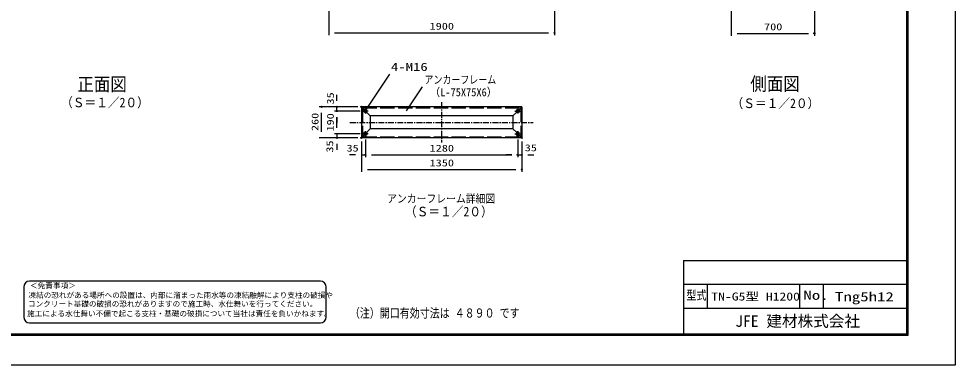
# Model space of a CAD drawing. Units: millimetres, scale not verified. Extents: x -5940 to 5940, y -4200 to 4200.
# Drawn here: x -1938 to 5940, y -4200 to -1289 of the extents above; entities that cross this region are included whole.
import ezdxf
from ezdxf.enums import TextEntityAlignment as Align

# ---------------------------------------------------------------- set-up
doc = ezdxf.new("R2010")
doc.units = ezdxf.units.MM
doc.header["$LTSCALE"] = 20
doc.header["$PDMODE"] = 32
doc.header["$PDSIZE"] = 10
for name, pattern in [('DASHED', [7.5, 6, -1.5]), ('USER6', [4, 2.5, -0.5, 0.5, -0.5]), ('USER7', [50.8, 31.75, -6.35, 6.35, -6.35])]:
    doc.linetypes.add(name, pattern=pattern)
for name, color, linetype, lineweight in [('0-0_WAKU', 7, 'Continuous', 25), ('0-1_0', 7, 'Continuous', 25), ('0-2_1', 7, 'Continuous', 25), ('0-3_EXTCNT-L', 4, 'Continuous', 25), ('0-8_KOUZOU', 7, 'Continuous', 25), ('0-9_CENTER', 2, 'USER6', 25), ('0-A_BOLT', 1, 'USER7', 25), ('0-B_D-TTL-TXT', 2, 'Continuous', 25)]:
    doc.layers.add(name, color=color, linetype=linetype, lineweight=lineweight)
doc.layers.add('0-6_DEFPOINTS', color=7, linetype='Continuous')
doc.styles.add('ＭＳ ゴシック', font='')
doc.styles.get('ＭＳ ゴシック').set_extended_font_data('MS Gothic')

msp = doc.modelspace()

# ---------------------------------------------------------------- linework, layer by layer
at = {"layer": '0-0_WAKU'}
for p, q in [((3653.19, -3320), (3653.19, -3940)), ((3653.19, -3320), (5530, -3320)), ((3653.19, -3520), (5530, -3520)), ((3853.19, -3520), (3853.19, -3720)), ((4630, -3520), (4630, -3720)), ((4830, -3520), (4830, -3720)), ((3653.19, -3720), (5530, -3720))]:
    msp.add_line(p, q, dxfattribs=at)
at = {"layer": '0-0_WAKU', "color": 3}
msp.add_lwpolyline([(-5940, 4200), (5940, 4200), (5940, -4200), (-5940, -4200)], close=True, dxfattribs=at)
at = {"layer": '0-0_WAKU'}
for points in [[(-5540, 3950), (5540, 3950), (5540, -3950), (-5540, -3950)], [(-5537.5, 3947.5), (5537.5, 3947.5), (5537.5, -3947.5), (-5537.5, -3947.5)], [(-5535, 3945), (5535, 3945), (5535, -3945), (-5535, -3945)], [(-5532.5, 3942.5), (5532.5, 3942.5), (5532.5, -3942.5), (-5532.5, -3942.5)], [(-5530, 3940), (5530, 3940), (5530, -3940), (-5530, -3940)]]:
    msp.add_lwpolyline(points, close=True, dxfattribs=at)
at = {"layer": '0-1_0', "color": 1}
for p, q in [((669.26, -863.8), (669.26, -1426.99)), ((2569.26, -863.8), (2569.26, -1426.99)), ((4054.57, -942.8), (4054.57, -1431.99)), ((4754.57, -942.8), (4754.57, -1431.99))]:
    msp.add_line(p, q, dxfattribs=at)
at = {"layer": '0-1_0', "color": 2}
for p, q in [((719.26, -1406.99), (2519.26, -1406.99)), ((4104.57, -1411.99), (4704.57, -1411.99))]:
    msp.add_line(p, q, dxfattribs=at)
at = {"layer": '0-1_0'}
for p, q in [((1181.78, -1754.38), (983.62, -2049.11)), ((1454.68, -1862.29), (1321.13, -2063.08))]:
    msp.add_line(p, q, dxfattribs=at)
at = {"layer": '0-3_EXTCNT-L', "color": 2}
for p, q in [((738.28, -1979.64), (738.28, -1929.64)), ((738.28, -2064.64), (738.28, -2029.64)), ((609.49, -2239.64), (609.49, -2079.64)), ((738.28, -2114.64), (738.28, -2164.64)), ((738.28, -2204.64), (738.28, -2114.64)), ((738.28, -2204.64), (738.28, -2154.64)), ((738.28, -2254.64), (738.28, -2289.64)), ((738.28, -2339.64), (738.28, -2389.64)), ((894.26, -2432.12), (844.26, -2432.12)), ((944.26, -2432.12), (979.26, -2432.12)), ((1029.26, -2432.12), (2209.26, -2432.12)), ((1029.26, -2432.12), (1079.26, -2432.12)), ((2209.26, -2432.12), (2159.26, -2432.12)), ((2259.26, -2432.12), (2294.26, -2432.12)), ((2344.26, -2432.12), (2394.26, -2432.12)), ((994.26, -2555.52), (2244.26, -2555.52))]:
    msp.add_line(p, q, dxfattribs=at)
at = {"layer": '0-3_EXTCNT-L', "color": 1}
for p, q in [((914.26, -2029.64), (589.49, -2029.64)), ((914.26, -2029.64), (718.28, -2029.64)), ((934.62, -2064.64), (718.28, -2064.64)), ((934.62, -2064.64), (718.28, -2064.64)), ((934.62, -2254.64), (718.28, -2254.64)), ((934.62, -2254.64), (718.28, -2254.64)), ((914.26, -2289.64), (589.49, -2289.64)), ((914.26, -2289.64), (718.28, -2289.64)), ((944.26, -2319.64), (944.26, -2575.52)), ((944.26, -2319.64), (944.26, -2452.12)), ((979.26, -2303.23), (979.26, -2452.12)), ((979.26, -2303.23), (979.26, -2452.12)), ((2259.26, -2303.23), (2259.26, -2452.12)), ((2259.26, -2303.23), (2259.26, -2452.12)), ((2294.26, -2319.64), (2294.26, -2452.12)), ((2294.26, -2319.64), (2294.26, -2575.52))]:
    msp.add_line(p, q, dxfattribs=at)
at = {"layer": '0-6_DEFPOINTS'}
for p in [(2569.26, -1406.99), (4754.57, -1411.99), (609.49, -2029.64), (738.28, -2029.64), (944.26, -2029.64), (738.28, -2064.64), (964.62, -2064.64), (738.28, -2289.64), (944.26, -2289.64), (944.26, -2289.64), (964.62, -2254.64), (979.26, -2273.23), (2259.26, -2273.23), (2294.26, -2289.64), (979.26, -2432.12), (2259.26, -2432.12), (2294.26, -2432.12), (2294.26, -2555.52)]:
    msp.add_point(p, dxfattribs=at)
at = {"layer": '0-8_KOUZOU'}
for p, q in [((2294.26, -2029.64), (944.26, -2029.64)), ((944.26, -2029.64), (944.26, -2289.64)), ((944.26, -2029.64), (970.48, -2055.86)), ((2294.26, -2029.64), (2268.04, -2055.86)), ((2294.26, -2029.64), (2294.26, -2289.64)), ((988.04, -2073.42), (1019.26, -2104.64)), ((2219.26, -2104.64), (1019.26, -2104.64)), ((1019.26, -2104.64), (1019.26, -2214.64)), ((2250.48, -2073.42), (2219.26, -2104.64)), ((2219.26, -2104.64), (2219.26, -2214.64)), ((944.26, -2289.64), (970.48, -2263.42)), ((988.04, -2245.86), (1019.26, -2214.64)), ((2219.26, -2214.64), (1019.26, -2214.64)), ((2250.48, -2245.86), (2219.26, -2214.64)), ((2294.26, -2289.64), (2268.04, -2263.42)), ((2294.26, -2289.64), (944.26, -2289.64))]:
    msp.add_line(p, q, dxfattribs=at)
at = {"layer": '0-8_KOUZOU', "color": 3, "linetype": 'DASHED'}
for p, q in [((953.26, -2038.64), (2285.26, -2038.64)), ((953.26, -2038.64), (953.26, -2280.64)), ((2285.26, -2038.64), (2285.26, -2280.64)), ((953.26, -2280.64), (2285.26, -2280.64))]:
    msp.add_line(p, q, dxfattribs=at)
at = {"layer": '0-9_CENTER'}
for p, q in [((1619.26, -1990.43), (1619.26, -2329.03)), ((846.98, -2159.64), (2390.34, -2159.64))]:
    msp.add_line(p, q, dxfattribs=at)
at = {"layer": '0-A_BOLT'}
for p, q in [((979.26, -2046.05), (979.26, -2086.01)), ((2259.26, -2046.05), (2259.26, -2086.01)), ((1002.33, -2064.64), (955.98, -2064.64)), ((2236.19, -2064.64), (2282.54, -2064.64)), ((1002.33, -2254.64), (955.98, -2254.64)), ((979.26, -2273.23), (979.26, -2233.28)), ((2236.19, -2254.64), (2282.54, -2254.64)), ((2259.26, -2273.23), (2259.26, -2233.28))]:
    msp.add_line(p, q, dxfattribs=at)
at = {"layer": '0-A_BOLT', "color": 7, "linetype": 'Continuous'}
for points in [[(993.11, -2064.64), (986.18, -2052.65), (972.33, -2052.65), (965.41, -2064.64), (972.33, -2076.64), (986.18, -2076.64)], [(2245.41, -2064.64), (2252.33, -2052.65), (2266.18, -2052.65), (2273.11, -2064.64), (2266.18, -2076.64), (2252.33, -2076.64)], [(993.11, -2254.64), (986.18, -2266.64), (972.33, -2266.64), (965.41, -2254.64), (972.33, -2242.65), (986.18, -2242.65)], [(2245.41, -2254.64), (2252.33, -2266.64), (2266.18, -2266.64), (2273.11, -2254.64), (2266.18, -2242.65), (2252.33, -2242.65)]]:
    msp.add_lwpolyline(points, close=True, dxfattribs=at)
for centre in [(979.26, -2064.64), (2259.26, -2064.64), (979.26, -2254.64), (2259.26, -2254.64)]:
    msp.add_circle(centre, 11.99, dxfattribs=at)
at = {"layer": '0-B_D-TTL-TXT'}
for p, q in [((-1896.78, -3543.66), (-1896.78, -3793.66)), ((598.77, -3493.66), (-1846.78, -3493.66)), ((648.77, -3793.66), (648.77, -3543.66)), ((-1846.78, -3843.66), (598.77, -3843.66))]:
    msp.add_line(p, q, dxfattribs=at)
for centre, start, end in [((-1846.78, -3543.66), 90, 180), ((598.77, -3543.66), 0, 90), ((-1846.78, -3793.66), 180, 270), ((598.77, -3793.66), 270, 0)]:
    msp.add_arc(centre, 50, start, end, dxfattribs=at)

# ---------------------------------------------------------------- texts
at = {"layer": '0-0_WAKU', "style": 'ＭＳ ゴシック'}
for s, height, width, p in [('型式', 76.97, 0.8, (3679, -3673.29)), ('TN-G5型 H1200', 67.35, 1.25, (3888.28, -3676.67)), ('No.', 76.98, 1.35, (4662.73, -3673.29)), ('Tng5h12', 76.98, 1.35, (4928.45, -3686.09)), ('（注）開口有効寸法は ４８９０ です', 76.97, 0.8, (846.83, -3822.86))]:
    msp.add_text(s, height=height, dxfattribs=dict(at, width=width)).set_placement(p, align=Align.BOTTOM_LEFT)
msp.add_text('JFE 建材株式会社', height=96.21, dxfattribs=at).set_placement((4089.13, -3906.25), align=Align.BOTTOM_LEFT)
at = {"layer": '0-1_0', "color": 3, "style": 'ＭＳ ゴシック'}
for s, height, width, p in [('1900', 57.77, 1.3, (1518.47, -1398.09)), ('700', 57.77, 1.3, (4331.71, -1403.09)), ('4-M16', 67.35, 1.35, (1192.78, -1747.33)), ('アンカーフレーム', 67.35, 0.8, (1474.68, -1855.24)), ('（L-75X75X6）', 67.35, 0.95, (1519.7, -1960.43))]:
    msp.add_text(s, height=height, dxfattribs=dict(at, width=width)).set_placement(p, align=Align.BOTTOM_LEFT)
at = {"layer": '0-2_1', "color": 4, "style": 'ＭＳ ゴシック', "width": 0.9}
for s, height, p in [('正面図', 113, (-1445.08, -1930.35)), ('側面図', 113, (4216.08, -1926.74)), ('（Ｓ＝１／2０）', 80.21, (-1582.16, -2056.67)), ('（Ｓ＝１／2０）', 80.21, (4058, -2063.56)), ('アンカーフレーム詳細図', 67.35, (1160.58, -2854.23)), ('（Ｓ＝１／2０）', 80.21, (1310.64, -2973.34))]:
    msp.add_text(s, height=height, dxfattribs=at).set_placement(p, align=Align.BOTTOM_LEFT)
at = {"layer": '0-3_EXTCNT-L', "color": 3, "style": 'ＭＳ ゴシック', "width": 1.3}
for s, p in [('35', (729.82, -2009.26)), ('260', (600.59, -2232.5)), ('190', (729.38, -2236.14)), ('35', (724.31, -2413.66))]:
    msp.add_text(s, height=57.77, rotation=90, dxfattribs=at).set_placement(p, align=Align.BOTTOM_LEFT)
for s, p in [('35', (819.32, -2422.52)), ('1280', (1518.47, -2423.23)), ('35', (2318.83, -2419.77)), ('1350', (1518.47, -2546.62))]:
    msp.add_text(s, height=57.77, dxfattribs=at).set_placement(p, align=Align.BOTTOM_LEFT)
at = {"layer": '0-B_D-TTL-TXT', "color": 7, "style": 'ＭＳ ゴシック'}
for s, p in [('＜免責事項＞ \u3000\u3000', (-1843.08, -3567.84)), ('凍結の恐れがある場所への設置は、内部に溜まった雨水等の凍結融解により支柱の破損や', (-1856.6, -3648.34)), ('コンクリート基礎の破損の恐れがありますので施工時、水仕舞いを行ってください。', (-1860.71, -3721.76)), ('施工による水仕舞い不備で起こる支柱・基礎の破損について当社は責任を負いかねます。 ', (-1867.7, -3803.25))]:
    msp.add_text(s, height=45.75, dxfattribs=at).set_placement(p, align=Align.BOTTOM_LEFT)

doc.saveas('drawing.dxf')
